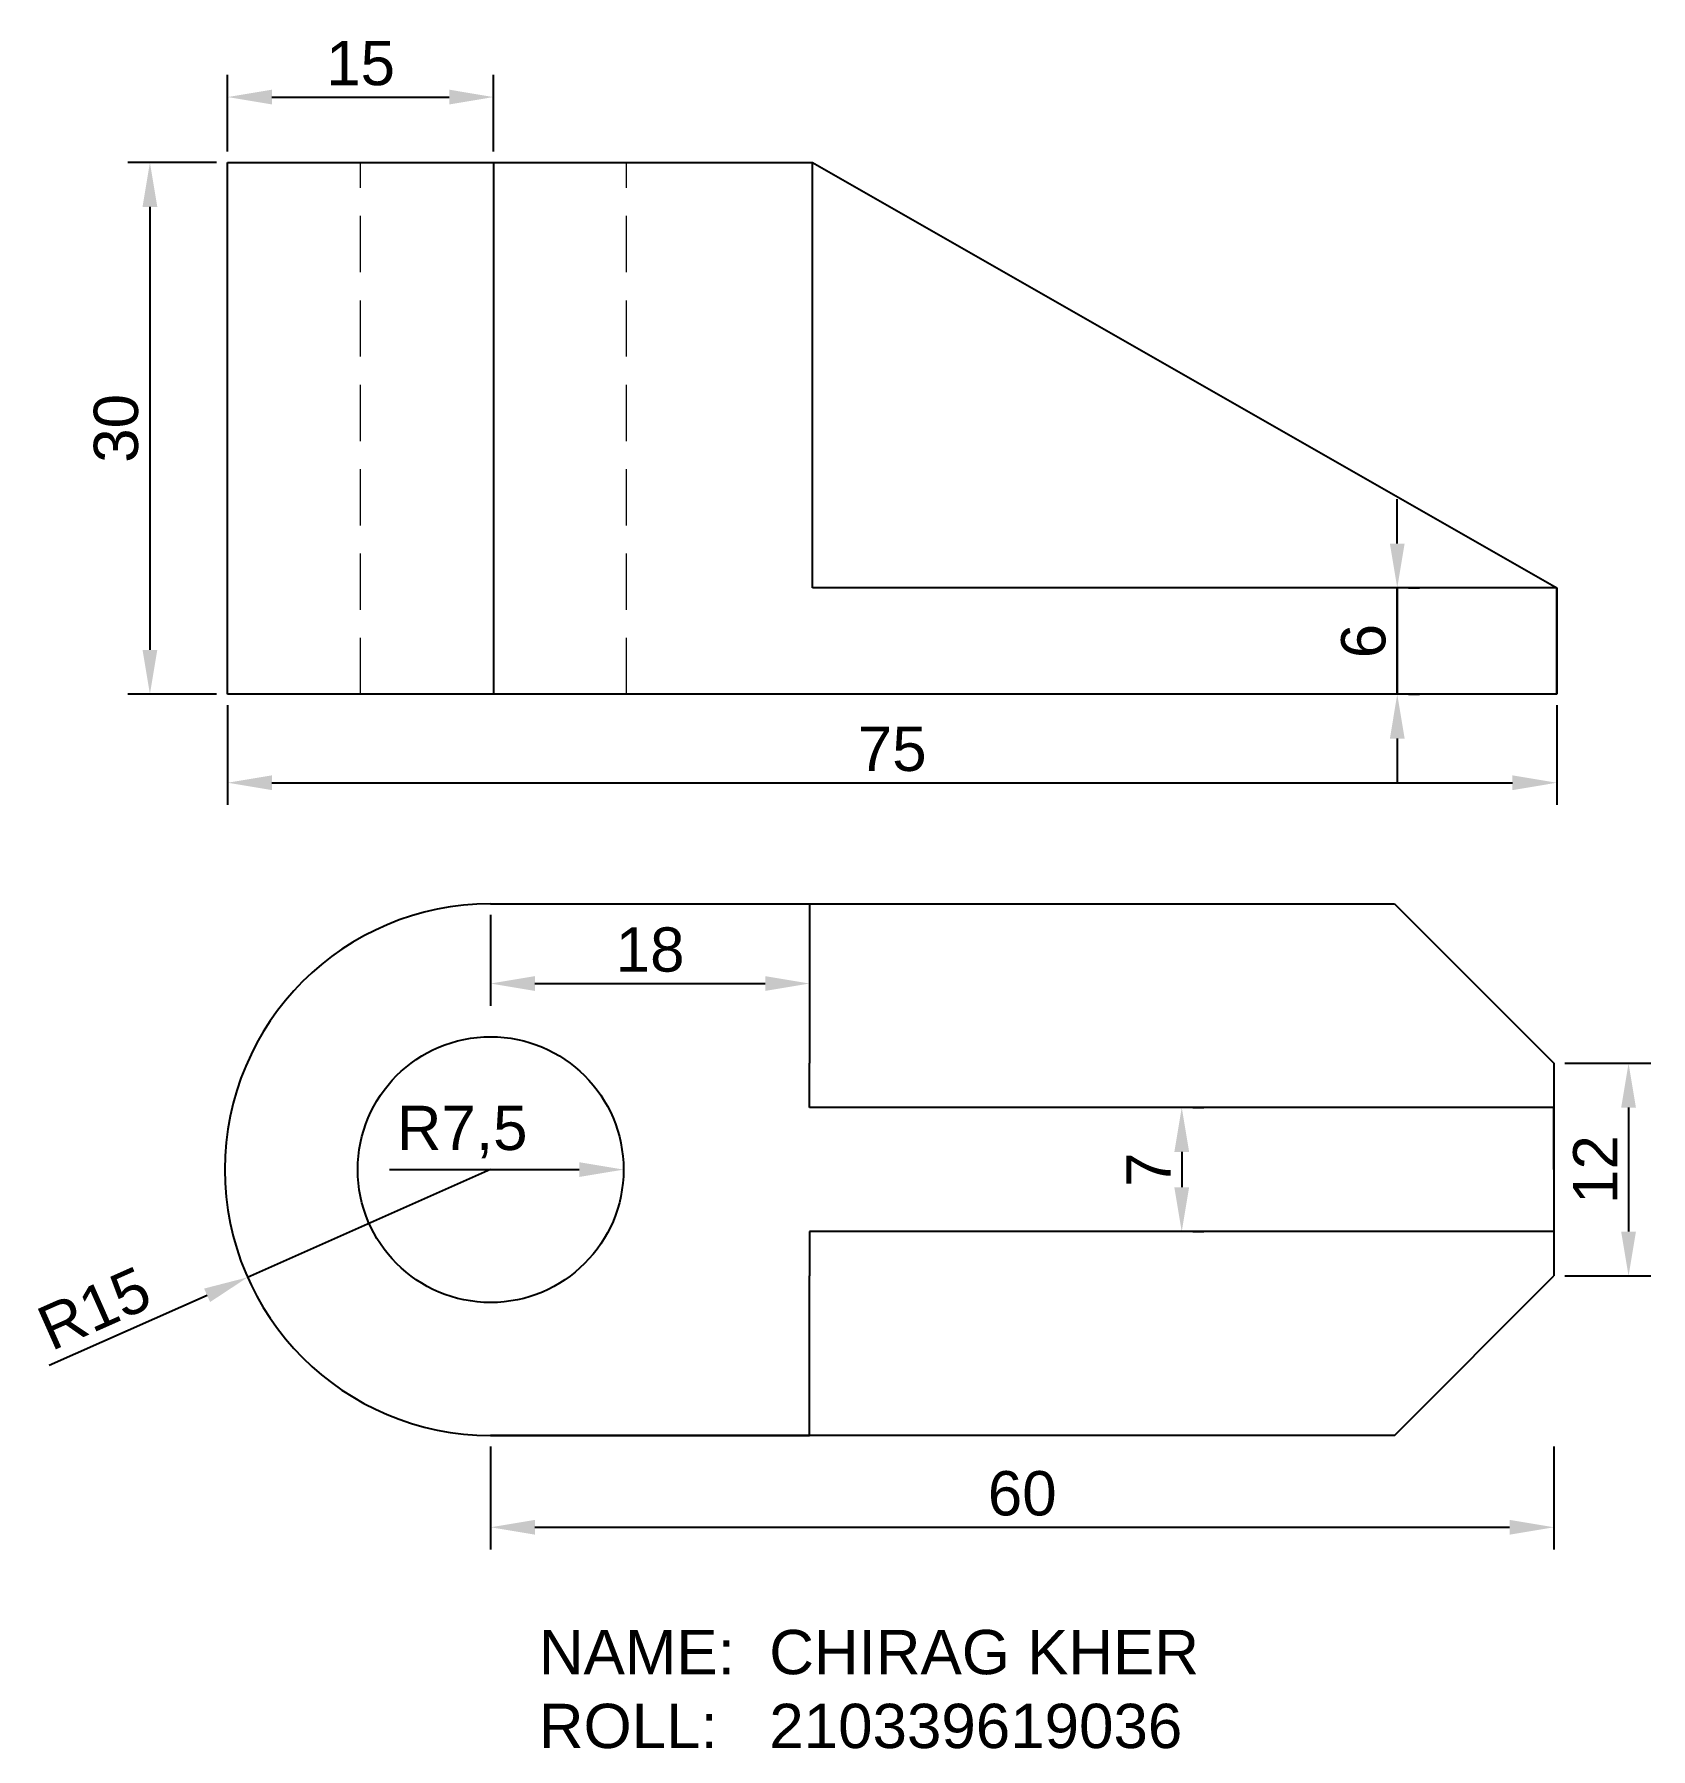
# Model space of a CAD drawing. Header units: millimetres. Extents: x 2610.5 to 2701.7, y 1341.8 to 1438.6.
import ezdxf

# ---------------------------------------------------------------- set-up
doc = ezdxf.new("R2010")
doc.units = ezdxf.units.MM
doc.linetypes.add('CENTER2', pattern=[28.575, 19.05, -3.175, 3.175, -3.175])
doc.linetypes.add('HIDDEN2', pattern=[4.7625, 3.175, -1.5875])
doc.layers.add('cde', color=7, linetype='HIDDEN2', lineweight=5)
doc.layers.add('Layer1dash', color=7, linetype='CENTER2')
doc.styles.get("Standard").update_dxf_attribs({"font": 'arial.ttf'})
doc.dimstyles.new('ISO-25', dxfattribs={"dimtxt": 2.5, "dimasz": 2.5, "dimexe": 1.25, "dimexo": 0.625, "dimtad": 1, "dimtxsty": 'Standard', "dimcen": 2.5, "dimadec": 0, "dimazin": 0, "dimtfac": 1, "dimtmove": 0, "dimatfit": 3, "dimfxl": 1, "dimarcsym": 0})

# ---------------------------------------------------------------- blocks, each defined once
blk = doc.blocks.new('*D2')
at = {"color": 0, "lineweight": -2, "transparency": 16777216}
for p, q in [((2687.439, 1409.853), (2687.439, 1412.353)), ((2687.439, 1407.353), (2687.439, 1401.353)), ((2688.064, 1407.353), (2688.689, 1407.353)), ((2688.064, 1401.353), (2688.689, 1401.353)), ((2687.439, 1398.853), (2687.439, 1396.353))]:
    blk.add_line(p, q, dxfattribs=at)
at = {"color": 0, "transparency": 16777216}
for points in [[(2687.023, 1409.853), (2687.856, 1409.853), (2687.439, 1407.353)], [(2687.023, 1398.853), (2687.856, 1398.853), (2687.439, 1401.353)]]:
    blk.add_solid(points, dxfattribs=at)
at = {"layer": 'Defpoints', "color": 0, "transparency": 16777216}
for p in [(2687.439, 1407.353), (2687.439, 1401.353), (2687.439, 1401.353)]:
    blk.add_point(p, dxfattribs=at)
at = {"color": 0, "transparency": 16777216, "insert": (2685.538, 1404.353), "char_height": 2.5, "attachment_point": 5, "rotation": 90}
blk.add_mtext('6', dxfattribs=at)
blk = doc.blocks.new('*D3')
at = {"color": 0, "lineweight": -2, "transparency": 16777216}
for p, q in [((2621.439, 1400.728), (2621.439, 1395.108)), ((2696.439, 1400.728), (2696.439, 1395.108)), ((2623.939, 1396.358), (2693.939, 1396.358))]:
    blk.add_line(p, q, dxfattribs=at)
at = {"color": 0, "transparency": 16777216}
for points in [[(2623.939, 1396.774), (2623.939, 1395.941), (2621.439, 1396.358)], [(2693.939, 1396.774), (2693.939, 1395.941), (2696.439, 1396.358)]]:
    blk.add_solid(points, dxfattribs=at)
at = {"layer": 'Defpoints', "color": 0, "transparency": 16777216}
for p in [(2621.439, 1401.353), (2696.439, 1401.353), (2696.439, 1396.358)]:
    blk.add_point(p, dxfattribs=at)
at = {"color": 0, "transparency": 16777216, "insert": (2658.939, 1398.254), "char_height": 2.5, "attachment_point": 5}
blk.add_mtext('75', dxfattribs=at)
blk = doc.blocks.new('*D5')
at = {"color": 0, "lineweight": -2, "transparency": 16777216}
for p, q in [((2621.439, 1431.978), (2621.439, 1436.3)), ((2636.439, 1431.978), (2636.439, 1436.3)), ((2623.939, 1435.05), (2633.939, 1435.05))]:
    blk.add_line(p, q, dxfattribs=at)
at = {"color": 0, "transparency": 16777216}
for points in [[(2623.939, 1435.467), (2623.939, 1434.633), (2621.439, 1435.05)], [(2633.939, 1435.467), (2633.939, 1434.633), (2636.439, 1435.05)]]:
    blk.add_solid(points, dxfattribs=at)
at = {"layer": 'Defpoints', "color": 0, "transparency": 16777216}
for p in [(2636.439, 1435.05), (2621.439, 1431.353), (2636.439, 1431.353)]:
    blk.add_point(p, dxfattribs=at)
at = {"color": 0, "transparency": 16777216, "insert": (2628.939, 1436.951), "char_height": 2.5, "attachment_point": 5}
blk.add_mtext('15', dxfattribs=at)
blk = doc.blocks.new('*D6')
at = {"color": 0, "lineweight": -2, "transparency": 16777216}
for p, q in [((2620.814, 1431.353), (2615.801, 1431.353)), ((2617.051, 1428.853), (2617.051, 1403.853)), ((2620.814, 1401.353), (2615.801, 1401.353))]:
    blk.add_line(p, q, dxfattribs=at)
at = {"color": 0, "transparency": 16777216}
for points in [[(2616.635, 1428.853), (2617.468, 1428.853), (2617.051, 1431.353)], [(2616.635, 1403.853), (2617.468, 1403.853), (2617.051, 1401.353)]]:
    blk.add_solid(points, dxfattribs=at)
at = {"layer": 'Defpoints', "color": 0, "transparency": 16777216}
for p in [(2621.439, 1431.353), (2617.051, 1401.353), (2621.439, 1401.353)]:
    blk.add_point(p, dxfattribs=at)
at = {"color": 0, "transparency": 16777216, "insert": (2615.149, 1416.353), "char_height": 2.5, "attachment_point": 5, "rotation": 90}
blk.add_mtext('30', dxfattribs=at)
blk = doc.blocks.new('*D7')
at = {"color": 0, "lineweight": -2, "transparency": 16777216}
blk.add_line((2630.564, 1374.527), (2641.277, 1374.527), dxfattribs=at)
at = {"color": 0, "transparency": 16777216}
blk.add_solid([(2641.277, 1374.944), (2641.277, 1374.111), (2643.777, 1374.527)], dxfattribs=at)
at = {"layer": 'Defpoints', "color": 0, "transparency": 16777216}
for p in [(2636.277, 1374.527), (2643.777, 1374.527)]:
    blk.add_point(p, dxfattribs=at)
at = {"color": 0, "transparency": 16777216, "insert": (2634.67, 1376.65), "char_height": 2.5, "attachment_point": 5}
blk.add_mtext('R7,5', dxfattribs=at)
blk = doc.blocks.new('*D9')
at = {"color": 0, "lineweight": -2, "transparency": 16777216}
for p, q in [((2636.277, 1374.527), (2622.564, 1368.448)), ((2611.372, 1363.486), (2620.279, 1367.435))]:
    blk.add_line(p, q, dxfattribs=at)
at = {"color": 0, "transparency": 16777216}
blk.add_solid([(2620.11, 1367.815), (2620.448, 1367.054), (2622.564, 1368.448)], dxfattribs=at)
at = {"layer": 'Defpoints', "color": 0, "transparency": 16777216}
for p in [(2636.277, 1374.527), (2622.564, 1368.448)]:
    blk.add_point(p, dxfattribs=at)
at = {"color": 0, "transparency": 16777216, "insert": (2613.912, 1366.692), "char_height": 2.5, "attachment_point": 5, "rotation": 23.91017}
blk.add_mtext('R15', dxfattribs=at)
blk = doc.blocks.new('*D10')
at = {"color": 0, "lineweight": -2, "transparency": 16777216}
for p, q in [((2636.277, 1388.902), (2636.277, 1383.777)), ((2654.277, 1388.902), (2654.277, 1383.777)), ((2638.777, 1385.027), (2651.777, 1385.027))]:
    blk.add_line(p, q, dxfattribs=at)
at = {"color": 0, "transparency": 16777216}
for points in [[(2638.777, 1385.444), (2638.777, 1384.611), (2636.277, 1385.027)], [(2651.777, 1385.444), (2651.777, 1384.611), (2654.277, 1385.027)]]:
    blk.add_solid(points, dxfattribs=at)
at = {"layer": 'Defpoints', "color": 0, "transparency": 16777216}
for p in [(2636.277, 1389.527), (2654.277, 1389.527), (2654.277, 1385.027)]:
    blk.add_point(p, dxfattribs=at)
at = {"color": 0, "transparency": 16777216, "insert": (2645.277, 1386.929), "char_height": 2.5, "attachment_point": 5}
blk.add_mtext('18', dxfattribs=at)
blk = doc.blocks.new('*D11')
at = {"color": 0, "lineweight": -2, "transparency": 16777216}
for p, q in [((2675.902, 1378.027), (2676.527, 1378.027)), ((2675.277, 1375.527), (2675.277, 1373.527)), ((2675.902, 1371.027), (2676.527, 1371.027))]:
    blk.add_line(p, q, dxfattribs=at)
at = {"color": 0, "transparency": 16777216}
for points in [[(2674.86, 1375.527), (2675.694, 1375.527), (2675.277, 1378.027)], [(2674.86, 1373.527), (2675.694, 1373.527), (2675.277, 1371.027)]]:
    blk.add_solid(points, dxfattribs=at)
at = {"layer": 'Defpoints', "color": 0, "transparency": 16777216}
for p in [(2675.277, 1378.027), (2675.277, 1371.027), (2675.277, 1371.027)]:
    blk.add_point(p, dxfattribs=at)
at = {"color": 0, "transparency": 16777216, "insert": (2673.402, 1374.527), "char_height": 2.5, "attachment_point": 5, "rotation": 90}
blk.add_mtext('7', dxfattribs=at)
blk = doc.blocks.new('*D12')
at = {"color": 0, "lineweight": -2, "transparency": 16777216}
for p, q in [((2696.902, 1380.527), (2701.741, 1380.527)), ((2700.491, 1378.027), (2700.491, 1371.027)), ((2696.902, 1368.527), (2701.741, 1368.527))]:
    blk.add_line(p, q, dxfattribs=at)
at = {"color": 0, "transparency": 16777216}
for points in [[(2700.074, 1378.027), (2700.908, 1378.027), (2700.491, 1380.527)], [(2700.074, 1371.027), (2700.908, 1371.027), (2700.491, 1368.527)]]:
    blk.add_solid(points, dxfattribs=at)
at = {"layer": 'Defpoints', "color": 0, "transparency": 16777216}
for p in [(2696.277, 1380.527), (2696.277, 1368.527), (2700.491, 1368.527)]:
    blk.add_point(p, dxfattribs=at)
at = {"color": 0, "transparency": 16777216, "insert": (2698.611, 1374.527), "char_height": 2.5, "attachment_point": 5, "rotation": 90}
blk.add_mtext('12', dxfattribs=at)
blk = doc.blocks.new('*D13')
at = {"color": 0, "lineweight": -2, "transparency": 16777216}
for p, q in [((2636.277, 1358.902), (2636.277, 1353.094)), ((2696.277, 1358.902), (2696.277, 1353.094)), ((2638.777, 1354.344), (2693.777, 1354.344))]:
    blk.add_line(p, q, dxfattribs=at)
at = {"color": 0, "transparency": 16777216}
for points in [[(2638.777, 1354.761), (2638.777, 1353.927), (2636.277, 1354.344)], [(2693.777, 1354.761), (2693.777, 1353.927), (2696.277, 1354.344)]]:
    blk.add_solid(points, dxfattribs=at)
at = {"layer": 'Defpoints', "color": 0, "transparency": 16777216}
for p in [(2636.277, 1359.527), (2696.277, 1359.527), (2696.277, 1354.344)]:
    blk.add_point(p, dxfattribs=at)
at = {"color": 0, "transparency": 16777216, "insert": (2666.277, 1356.246), "char_height": 2.5, "attachment_point": 5}
blk.add_mtext('60', dxfattribs=at)

msp = doc.modelspace()

# ---------------------------------------------------------------- linework, layer by layer
for p, q in [((2621.439, 1401.353), (2621.439, 1431.353)), ((2621.439, 1431.353), (2654.439, 1431.353)), ((2636.439, 1431.353), (2636.439, 1401.353)), ((2654.439, 1407.353), (2654.439, 1431.353)), ((2654.439, 1431.353), (2696.439, 1407.353)), ((2696.439, 1407.353), (2654.439, 1407.353)), ((2687.439, 1401.353), (2687.439, 1407.353)), ((2696.439, 1407.353), (2696.439, 1401.353)), ((2696.439, 1401.353), (2696.439, 1407.353)), ((2696.439, 1401.353), (2621.439, 1401.353)), ((2636.277, 1389.527), (2687.277, 1389.527)), ((2654.277, 1389.527), (2654.277, 1380.527)), ((2687.277, 1389.527), (2696.277, 1380.527)), ((2654.277, 1378.027), (2654.277, 1380.527)), ((2696.277, 1380.527), (2696.277, 1368.527)), ((2696.277, 1380.527), (2696.277, 1368.527)), ((2696.277, 1378.027), (2654.277, 1378.027)), ((2696.277, 1374.527), (2696.277, 1378.027)), ((2696.277, 1374.527), (2696.277, 1371.027)), ((2696.277, 1371.027), (2654.277, 1371.027)), ((2654.277, 1371.027), (2654.277, 1368.527)), ((2654.277, 1359.527), (2654.277, 1368.527)), ((2687.277, 1359.527), (2696.277, 1368.527)), ((2687.277, 1359.527), (2636.277, 1359.527)), ((2636.277, 1359.527), (2654.277, 1359.527))]:
    msp.add_line(p, q)
msp.add_circle((2636.277, 1374.527), 7.5)
msp.add_arc((2636.277, 1374.527), 15, 90, 270)
at = {"layer": 'cde'}
for p, q in [((2628.939, 1401.353), (2628.939, 1431.353)), ((2643.939, 1401.353), (2643.939, 1431.353))]:
    msp.add_line(p, q, dxfattribs=at)
at = {"layer": 'Layer1dash'}
msp.add_line((2696.439, 1401.353), (2696.439, 1407.353), dxfattribs=at)

# ---------------------------------------------------------------- texts
at = {"insert": (2639, 1348.552), "char_height": 2.5, "attachment_point": 1}
msp.add_mtext_dynamic_manual_height_columns('NAME:  CHIRAG KHER\\PROLL:   210339619036', width=50.01124, gutter_width=12.5, heights=[0], dxfattribs=at)

# ---------------------------------------------------------------- dimensions: what is measured, and where the dimension line sits
for base, p1, p2, picture, middle in [((2636.439, 1435.05), (2621.439, 1431.353), (2636.439, 1431.353), '*D5', (2628.939, 1436.951)), ((2696.439, 1396.358), (2621.439, 1401.353), (2696.439, 1401.353), '*D3', (2658.939, 1398.254)), ((2654.277, 1385.027), (2636.277, 1389.527), (2654.277, 1389.527), '*D10', (2645.277, 1386.929)), ((2696.277, 1354.344), (2636.277, 1359.527), (2696.277, 1359.527), '*D13', (2666.277, 1356.246))]:
    dim = msp.add_linear_dim(base=base, p1=p1, p2=p2, dimstyle='ISO-25')
    dim.commit()
    dim.dimension.update_dxf_attribs({"geometry": picture, "text_midpoint": middle})
for base, p1, p2, picture, middle in [((2617.051, 1401.353), (2621.439, 1431.353), (2621.439, 1401.353), '*D6', (2615.149, 1416.353)), ((2687.439, 1401.353), (2687.439, 1407.353), (2687.439, 1401.353), '*D2', (2685.538, 1404.353)), ((2700.491, 1368.527), (2696.277, 1380.527), (2696.277, 1368.527), '*D12', (2698.611, 1374.527)), ((2675.277, 1371.027), (2675.277, 1378.027), (2675.277, 1371.027), '*D11', (2673.402, 1374.527))]:
    dim = msp.add_linear_dim(base=base, p1=p1, p2=p2, angle=90, dimstyle='ISO-25')
    dim.commit()
    dim.dimension.update_dxf_attribs({"geometry": picture, "text_midpoint": middle})
dim = msp.add_radius_dim(center=(2636.277, 1374.527), mpoint=(2643.777, 1374.527), dimstyle='ISO-25')
dim.commit()
dim.dimension.update_dxf_attribs({"geometry": '*D7', "text_midpoint": (2634.67, 1374.527), "dimtype": 164})
dim = msp.add_radius_dim(center=(2636.277, 1374.527), mpoint=(2622.564, 1368.448), dimstyle='ISO-25')
dim.commit()
dim.dimension.update_dxf_attribs({"geometry": '*D9', "text_midpoint": (2613.912, 1366.692)})

doc.saveas('drawing.dxf')
